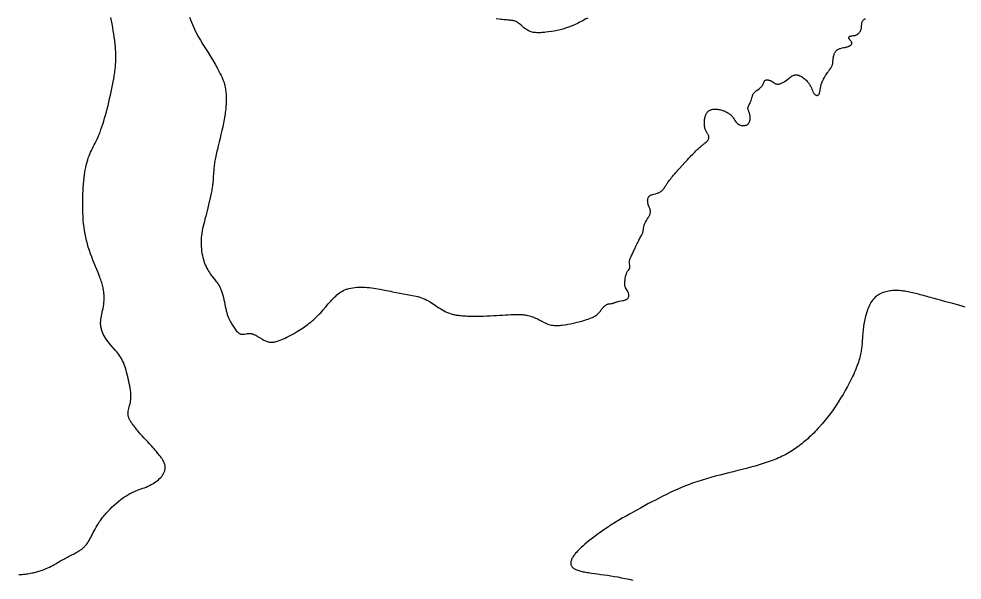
# Model space of a CAD drawing. Header units: millimetres. Extents: x -2727 to 5033, y -935 to 8668.
# Drawn here: x -2727 to 1307, y -935 to 1466 of the extents above; entities that cross this region are included whole.
import ezdxf

# ---------------------------------------------------------------- set-up
doc = ezdxf.new("R2010")
doc.units = ezdxf.units.MM
doc.layers.add('172', color=7, linetype='Continuous')

msp = doc.modelspace()

# ---------------------------------------------------------------- linework, layer by layer
at = {"layer": '172', "elevation": 172}
for points in [[(-2727, -911.2), (-2720.2, -910.8), (-2713.5, -910.3), (-2707, -909.7), (-2700.6, -909), (-2694.5, -908.2), (-2688.5, -907.4), (-2682.6, -906.5), (-2676.9, -905.5), (-2671.3, -904.4), (-2665.9, -903.3), (-2660.6, -902.1), (-2655.5, -900.9), (-2650.5, -899.6), (-2645.6, -898.3), (-2640.9, -896.9), (-2636.2, -895.4), (-2627.3, -892.4), (-2618.9, -889.2), (-2610.8, -885.9), (-2603.1, -882.5), (-2595.8, -879.1), (-2588.8, -875.5), (-2582, -872), (-2575.6, -868.4), (-2569.3, -864.9), (-2563.3, -861.4), (-2557.4, -857.9), (-2551.7, -854.6), (-2546, -851.3), (-2540.5, -848.2), (-2535, -845.2), (-2529.7, -842.3), (-2524.5, -839.5), (-2519.3, -836.8), (-2514.3, -834.2), (-2509.3, -831.6), (-2499.8, -826.7), (-2490.8, -821.9), (-2486.5, -819.6), (-2482.3, -817.3), (-2478.2, -815), (-2474.3, -812.7), (-2470.5, -810.4), (-2466.9, -808.1), (-2463.4, -805.7), (-2460.1, -803.4), (-2456.9, -800.9), (-2453.8, -798.5), (-2451, -796), (-2448.2, -793.4), (-2445.6, -790.8), (-2443.1, -788.1), (-2438.4, -782.7), (-2434.1, -777), (-2430.1, -771.1), (-2426.4, -765), (-2422.8, -758.8), (-2419.3, -752.3), (-2415.8, -745.5), (-2412.3, -738.6), (-2408.7, -731.5), (-2404.9, -724.2), (-2400.9, -716.6), (-2396.6, -708.9), (-2391.9, -700.9), (-2386.9, -692.8), (-2381.5, -684.4), (-2378.5, -680.2), (-2375.5, -675.9), (-2372.3, -671.6), (-2368.9, -667.2), (-2365.4, -662.7), (-2361.8, -658.3), (-2358, -653.8), (-2354, -649.2), (-2349.9, -644.6), (-2345.6, -640.1), (-2336.8, -630.9), (-2327.6, -621.9), (-2318.1, -613), (-2308.4, -604.5), (-2298.6, -596.4), (-2293.7, -592.5), (-2288.9, -588.7), (-2284.1, -585.1), (-2279.3, -581.7), (-2274.5, -578.4), (-2269.9, -575.3), (-2265.3, -572.4), (-2260.8, -569.7), (-2256.4, -567.1), (-2252, -564.8), (-2247.7, -562.6), (-2243.5, -560.5), (-2239.4, -558.6), (-2235.3, -556.8), (-2227.3, -553.5), (-2219.6, -550.5), (-2212, -547.7), (-2197.1, -542.3), (-2189.8, -539.6), (-2182.6, -536.7), (-2175.4, -533.5), (-2168.3, -530.1), (-2161.4, -526.5), (-2154.7, -522.6), (-2148.1, -518.6), (-2141.9, -514.5), (-2135.9, -510.1), (-2130.3, -505.6), (-2125.1, -501), (-2120.4, -496.2), (-2116.1, -491.3), (-2114.2, -488.9), (-2112.3, -486.4), (-2110.6, -483.8), (-2109.1, -481.3), (-2107.7, -478.7), (-2106.4, -476.1), (-2105.2, -473.5), (-2104.2, -470.8), (-2103.3, -468.1), (-2102.6, -465.4), (-2102, -462.7), (-2101.6, -460), (-2101.4, -457.2), (-2101.3, -454.5), (-2101.3, -451.7), (-2101.5, -448.8), (-2101.9, -446), (-2102.4, -443.2), (-2103.1, -440.3), (-2104, -437.4), (-2105, -434.5), (-2106.2, -431.6), (-2107.6, -428.6), (-2109.1, -425.6), (-2110.8, -422.6), (-2112.6, -419.5), (-2114.5, -416.3), (-2116.6, -413.2), (-2118.9, -409.9), (-2121.3, -406.6), (-2123.8, -403.3), (-2126.5, -399.8), (-2129.2, -396.4), (-2132.2, -392.8), (-2135.2, -389.2), (-2138.4, -385.4), (-2141.7, -381.6), (-2145.1, -377.7), (-2148.6, -373.7), (-2152.2, -369.7), (-2159.8, -361.3), (-2167.6, -352.7), (-2175.6, -343.9), (-2191.8, -326.1), (-2199.8, -317.3), (-2207.5, -308.6), (-2215, -300.2), (-2218.5, -296.1), (-2222, -292.1), (-2225.3, -288.2), (-2228.5, -284.3), (-2231.5, -280.6), (-2234.4, -277), (-2237.1, -273.5), (-2239.7, -270), (-2242.1, -266.7), (-2244.4, -263.4), (-2246.6, -260.2), (-2248.6, -257), (-2250.4, -253.9), (-2252.1, -250.9), (-2253.6, -247.9), (-2255, -245), (-2256.2, -242.1), (-2257.3, -239.3), (-2258.2, -236.5), (-2258.9, -233.7), (-2259.5, -230.9), (-2259.9, -228.2), (-2260.2, -225.4), (-2260.3, -222.7), (-2260.2, -220), (-2260, -217.2), (-2259.2, -211.7), (-2258, -206.1), (-2256.6, -200.3), (-2254.9, -194.3), (-2253.2, -188.1), (-2251.6, -181.5), (-2250.1, -174.5), (-2249.5, -170.9), (-2249, -167.1), (-2248.5, -163.3), (-2248.2, -159.3), (-2248, -155.1), (-2247.9, -150.9), (-2248, -146.5), (-2248.1, -142), (-2248.4, -137.4), (-2248.8, -132.8), (-2249.8, -123.2), (-2251.2, -113.5), (-2252.8, -103.6), (-2254.7, -93.6), (-2256.8, -83.7), (-2259, -73.9), (-2261.3, -64.2), (-2263.7, -54.8), (-2266.1, -45.7), (-2268.6, -36.9), (-2271.2, -28.4), (-2273.9, -20.2), (-2276.8, -12.3), (-2279.9, -4.6), (-2283.2, 2.8), (-2286.7, 9.9), (-2290.6, 16.7), (-2294.7, 23.2), (-2299.1, 29.4), (-2303.7, 35.5), (-2308.6, 41.4), (-2313.6, 47.2), (-2323.8, 58.7), (-2334.2, 70.4), (-2339.3, 76.5), (-2344.3, 82.8), (-2349.2, 89.4), (-2353.8, 96.2), (-2358.2, 103.2), (-2362.2, 110.4), (-2365.9, 117.7), (-2369.2, 125.2), (-2372, 132.7), (-2373.1, 136.6), (-2374.2, 140.4), (-2375.1, 144.2), (-2375.9, 148.1), (-2376.5, 151.9), (-2376.9, 155.8), (-2377.2, 159.7), (-2377.3, 163.5), (-2377.2, 167.4), (-2377.1, 171.3), (-2376.3, 179.1), (-2375.2, 186.9), (-2373.8, 194.8), (-2372.1, 202.7), (-2368.6, 218.9), (-2366.8, 227.1), (-2365.3, 235.5), (-2364, 244), (-2363, 252.7), (-2362.4, 261.6), (-2362.2, 270.7), (-2362.3, 275.4), (-2362.4, 280.1), (-2362.7, 284.9), (-2363.1, 289.7), (-2363.6, 294.7), (-2364.3, 299.7), (-2365, 304.8), (-2366, 310), (-2367, 315.3), (-2368.2, 320.7), (-2369.6, 326.2), (-2371.1, 331.8), (-2372.8, 337.5), (-2374.6, 343.3), (-2376.6, 349.3), (-2378.7, 355.3), (-2380.9, 361.4), (-2383.3, 367.6), (-2388.3, 380.3), (-2393.6, 393.3), (-2399.1, 406.6), (-2404.7, 420), (-2410.2, 433.7), (-2415.6, 447.5), (-2420.8, 461.3), (-2425.6, 475.2), (-2430, 489.1), (-2434, 503.1), (-2437.6, 517.2), (-2440.8, 531.3), (-2443.7, 545.6), (-2446.1, 560.1), (-2448.2, 574.8), (-2450, 589.8), (-2451.4, 605), (-2452.5, 620.5), (-2453.3, 636.4), (-2453.8, 652.5), (-2454, 668.7), (-2454, 684.9), (-2453.7, 701), (-2453.1, 716.9), (-2452.4, 732.5), (-2451.9, 740.1), (-2451.4, 747.6), (-2450.9, 755), (-2450.3, 762.2), (-2449.7, 769.2), (-2449, 776.1), (-2448.3, 782.8), (-2447.5, 789.2), (-2446.7, 795.5), (-2445.9, 801.6), (-2445.1, 807.5), (-2444.2, 813.2), (-2443.2, 818.7), (-2442.2, 824.2), (-2441.2, 829.4), (-2440.1, 834.5), (-2439, 839.5), (-2437.8, 844.3), (-2435.4, 853.7), (-2432.7, 862.6), (-2429.9, 871.2), (-2426.8, 879.4), (-2423.5, 887.4), (-2420.1, 895.2), (-2416.4, 902.9), (-2412.6, 910.6), (-2408.7, 918.4), (-2404.7, 926.3), (-2400.6, 934.5), (-2396.4, 942.9), (-2392.3, 951.7), (-2388.1, 961), (-2386, 965.8), (-2384, 970.8), (-2381.9, 975.9), (-2379.9, 981.2), (-2377.9, 986.6), (-2375.9, 992.2), (-2371.9, 1003.7), (-2368, 1015.6), (-2364.1, 1028.1), (-2360.3, 1040.9), (-2356.5, 1054.1), (-2352.8, 1067.7), (-2349.2, 1081.5), (-2345.6, 1095.6), (-2342.1, 1109.9), (-2338.7, 1124.4), (-2335.4, 1138.9), (-2332.2, 1153.4), (-2329.2, 1167.8), (-2326.3, 1182), (-2323.7, 1195.9), (-2321.3, 1209.6), (-2320.1, 1216.2), (-2319.1, 1222.7), (-2318.1, 1229.1), (-2317.2, 1235.4), (-2316.3, 1241.5), (-2315.5, 1247.5), (-2314.8, 1253.4), (-2314.2, 1259.1), (-2313.2, 1270.3), (-2312.4, 1281.2), (-2312, 1292), (-2311.8, 1302.7), (-2312, 1313.5), (-2312.4, 1324.6), (-2313.1, 1336), (-2313.6, 1341.8), (-2314.2, 1347.8), (-2314.8, 1354), (-2315.5, 1360.3), (-2316.3, 1366.8), (-2317.1, 1373.4), (-2319, 1387), (-2321, 1400.9), (-2323.3, 1415.1), (-2325.7, 1429.4), (-2328.3, 1443.8), (-2331, 1457.9), (-2333.7, 1471.9)], [(-1996.8, 1472.8), (-1993, 1462), (-1989.1, 1451.5), (-1984.9, 1441.1), (-1980.6, 1430.9), (-1976, 1421), (-1971.1, 1411.2), (-1966.1, 1401.7), (-1961, 1392.3), (-1955.7, 1383.1), (-1950.4, 1374.1), (-1939.5, 1356.4), (-1928.6, 1339.1), (-1918, 1322), (-1907.6, 1305.2), (-1897.6, 1288.6), (-1887.9, 1272.1), (-1878.5, 1255.8), (-1869.6, 1239.5), (-1865.4, 1231.2), (-1861.3, 1222.8), (-1857.5, 1214.3), (-1854, 1205.5), (-1850.8, 1196.4), (-1849.3, 1191.7), (-1847.9, 1186.9), (-1846.6, 1182.1), (-1845.4, 1177.1), (-1844.4, 1172), (-1843.4, 1166.8), (-1842.5, 1161.4), (-1841.8, 1156), (-1841.2, 1150.3), (-1840.7, 1144.6), (-1840.4, 1138.7), (-1840.1, 1132.7), (-1840, 1126.6), (-1840, 1120.3), (-1840.1, 1113.9), (-1840.3, 1107.4), (-1840.7, 1100.7), (-1841.1, 1094), (-1841.7, 1087.1), (-1842.4, 1080.1), (-1843.1, 1073), (-1844, 1065.8), (-1845, 1058.5), (-1846.1, 1051), (-1847.4, 1043.5), (-1848.7, 1035.8), (-1850.1, 1028.1), (-1851.6, 1020.2), (-1855, 1004.2), (-1858.6, 988), (-1862.5, 971.6), (-1866.5, 955.3), (-1870.5, 939), (-1874.4, 923.1), (-1878.1, 907.5), (-1879.9, 899.9), (-1881.6, 892.4), (-1883.2, 885.1), (-1884.7, 878), (-1886.1, 871), (-1887.4, 864.3), (-1888.6, 857.8), (-1889.6, 851.5), (-1890.5, 845.5), (-1891.3, 839.6), (-1892, 833.8), (-1892.6, 828.2), (-1893.6, 817.4), (-1894.4, 806.9), (-1895.8, 786.5), (-1896.5, 776.3), (-1897.5, 765.9), (-1898, 760.6), (-1898.7, 755.1), (-1899.4, 749.6), (-1900.2, 743.9), (-1901.2, 738.1), (-1902.2, 732.2), (-1904.4, 720.1), (-1906.9, 707.7), (-1909.6, 695.1), (-1915.6, 669.8), (-1918.7, 657.2), (-1921.8, 644.9), (-1924.9, 632.8), (-1927.9, 621.2), (-1930.9, 610), (-1933.6, 599.1), (-1936.3, 588.6), (-1938.7, 578.4), (-1940.9, 568.5), (-1942.9, 558.7), (-1944.5, 549), (-1945.9, 539.4), (-1946.9, 529.9), (-1947.6, 520.3), (-1947.8, 510.7), (-1947.7, 501.1), (-1947.2, 491.5), (-1946.4, 482), (-1945.3, 472.5), (-1943.8, 463.3), (-1942.1, 454.2), (-1940.1, 445.4), (-1937.8, 436.8), (-1935.2, 428.6), (-1932.4, 420.8), (-1929.5, 413.3), (-1926.3, 406.1), (-1922.9, 399.3), (-1919.4, 392.8), (-1915.8, 386.6), (-1912, 380.6), (-1908.1, 374.9), (-1904.2, 369.4), (-1900.2, 364.1), (-1892.1, 354), (-1884.1, 344), (-1880.1, 338.9), (-1876.3, 333.6), (-1872.6, 327.9), (-1869.1, 321.9), (-1867.4, 318.7), (-1865.7, 315.4), (-1864.1, 311.9), (-1862.6, 308.3), (-1861.1, 304.6), (-1859.7, 300.6), (-1858.3, 296.5), (-1857, 292.2), (-1854.6, 283.4), (-1852.3, 274.1), (-1850.2, 264.5), (-1848.1, 254.8), (-1844.1, 235.6), (-1842.1, 226.3), (-1840, 217.4), (-1838.9, 213.1), (-1837.8, 209), (-1836.6, 205), (-1835.4, 201.2), (-1834.2, 197.5), (-1832.9, 194), (-1830.3, 187.3), (-1827.6, 181.1), (-1824.8, 175.3), (-1822, 169.9), (-1819.1, 164.8), (-1816.2, 159.9), (-1813.2, 155.3), (-1807.3, 146.3), (-1804.4, 142), (-1801.5, 137.9), (-1798.5, 134), (-1795.5, 130.4), (-1792.5, 127.1), (-1789.4, 124.1), (-1786.2, 121.6), (-1782.9, 119.6), (-1781.3, 118.8), (-1779.6, 118.1), (-1777.9, 117.5), (-1776.1, 117.1), (-1772.6, 116.7), (-1768.9, 116.7), (-1765.2, 117.1), (-1761.3, 117.6), (-1753.6, 119.1), (-1749.6, 119.8), (-1745.7, 120.3), (-1741.7, 120.5), (-1737.8, 120.4), (-1733.8, 119.9), (-1729.9, 119), (-1725.9, 117.8), (-1722, 116.2), (-1718, 114.4), (-1714, 112.3), (-1709.9, 110.1), (-1705.8, 107.6), (-1697.3, 102.3), (-1688.5, 96.9), (-1683.9, 94.2), (-1679.3, 91.6), (-1674.4, 89.3), (-1669.4, 87.2), (-1664.3, 85.4), (-1658.9, 84), (-1656.2, 83.5), (-1653.4, 83.1), (-1650.6, 82.8), (-1647.7, 82.7), (-1644.7, 82.7), (-1641.7, 82.9), (-1638.6, 83.2), (-1635.5, 83.6), (-1629.1, 84.8), (-1622.6, 86.5), (-1615.9, 88.6), (-1609.1, 91.1), (-1602.2, 93.9), (-1595.3, 96.9), (-1588.2, 100.2), (-1581.2, 103.6), (-1567.1, 110.7), (-1553, 118.3), (-1539, 126.4), (-1525.1, 134.9), (-1518.3, 139.3), (-1511.5, 143.9), (-1504.8, 148.5), (-1498.1, 153.4), (-1491.5, 158.3), (-1485, 163.4), (-1478.5, 168.6), (-1472.2, 173.9), (-1465.9, 179.4), (-1459.7, 185), (-1453.7, 190.7), (-1447.7, 196.6), (-1441.9, 202.6), (-1436.1, 208.7), (-1424.9, 221.2), (-1414.1, 233.8), (-1403.5, 246.3), (-1398.2, 252.3), (-1393, 258.3), (-1387.8, 264), (-1382.5, 269.6), (-1377.3, 274.9), (-1372, 280), (-1366.6, 284.9), (-1361, 289.4), (-1355.3, 293.7), (-1349.3, 297.6), (-1343.1, 301.3), (-1336.6, 304.6), (-1329.8, 307.5), (-1326.2, 308.9), (-1322.6, 310.1), (-1315.1, 312.3), (-1307.2, 314.1), (-1299.1, 315.6), (-1290.7, 316.8), (-1282, 317.6), (-1273.2, 318.2), (-1264.2, 318.4), (-1255.1, 318.3), (-1245.9, 318), (-1236.7, 317.3), (-1227.4, 316.4), (-1218.2, 315.3), (-1208.9, 314.1), (-1199.7, 312.6), (-1181.4, 309.3), (-1163.6, 305.8), (-1154.8, 304), (-1146.3, 302.2), (-1137.9, 300.5), (-1129.6, 298.8), (-1113.6, 295.5), (-1097.9, 292.5), (-1082.4, 289.5), (-1066.9, 286.8), (-1051.4, 284.1), (-1035.8, 281.2), (-1028.1, 279.5), (-1020.3, 277.6), (-1012.5, 275.4), (-1004.8, 272.9), (-997.1, 270.1), (-989.5, 266.8), (-981.9, 263.1), (-974.4, 258.9), (-967, 254.4), (-959.6, 249.6), (-944.9, 239.7), (-930.2, 229.7), (-922.9, 224.9), (-915.6, 220.5), (-908.3, 216.4), (-901, 212.7), (-893.5, 209.4), (-885.8, 206.5), (-877.9, 203.9), (-869.6, 201.7), (-865.2, 200.7), (-860.8, 199.8), (-856.3, 199), (-851.6, 198.2), (-846.7, 197.6), (-841.7, 197), (-836.6, 196.4), (-831.2, 195.9), (-825.7, 195.5), (-820, 195.2), (-814, 194.9), (-807.9, 194.6), (-801.6, 194.4), (-795.2, 194.3), (-788.6, 194.2), (-781.9, 194.1), (-768.2, 194.2), (-754.2, 194.4), (-739.9, 194.7), (-725.7, 195.1), (-711.5, 195.7), (-697.5, 196.3), (-683.8, 197.1), (-670.6, 197.8), (-657.9, 198.6), (-645.6, 199.4), (-633.8, 200.1), (-622.5, 200.7), (-611.7, 201.1), (-606.4, 201.3), (-601.3, 201.4), (-596.4, 201.5), (-591.5, 201.4), (-586.7, 201.4), (-582.1, 201.2), (-577.6, 201), (-573.2, 200.7), (-569, 200.3), (-564.9, 199.8), (-560.9, 199.3), (-557, 198.6), (-549.5, 197.1), (-542.4, 195.4), (-535.7, 193.3), (-529.3, 191.1), (-523.2, 188.7), (-517.3, 186.1), (-511.7, 183.5), (-506.2, 180.8), (-500.9, 178), (-490.5, 172.5), (-480.4, 167.2), (-475.4, 164.8), (-470.3, 162.5), (-465.2, 160.4), (-460, 158.6), (-454.7, 157), (-449.3, 155.8), (-443.8, 154.9), (-438.1, 154.3), (-432.4, 154), (-426.5, 153.9), (-420.6, 154.1), (-414.7, 154.5), (-408.7, 155), (-402.8, 155.7), (-391, 157.4), (-379.5, 159.3), (-368.1, 161.5), (-356.6, 163.9), (-350.8, 165.2), (-344.8, 166.7), (-338.7, 168.2), (-332.4, 169.7), (-325.9, 171.4), (-319.3, 173.2), (-305.7, 177.1), (-299, 179.2), (-292.3, 181.4), (-285.9, 183.8), (-279.7, 186.2), (-273.8, 188.8), (-268.4, 191.5), (-265.8, 192.9), (-263.4, 194.3), (-258.9, 197.3), (-254.9, 200.3), (-251.3, 203.4), (-248, 206.6), (-245.1, 209.8), (-242.4, 212.9), (-239.9, 216), (-237.5, 219.1), (-235.3, 222.1), (-233.1, 224.9), (-230.9, 227.6), (-228.7, 230.1), (-226.6, 232.5), (-224.4, 234.7), (-222.2, 236.7), (-220.1, 238.6), (-218, 240.3), (-215.9, 241.8), (-213.8, 243), (-211.8, 244.1), (-209.8, 245), (-207.8, 245.7), (-205.8, 246.2), (-201.9, 246.9), (-197.8, 247.4), (-193.6, 248), (-191.4, 248.4), (-189.1, 248.9), (-186.8, 249.5), (-184.3, 250.3), (-181.7, 251.1), (-179.1, 252), (-176.2, 252.9), (-173.3, 253.8), (-170.1, 254.8), (-166.8, 255.7), (-163.4, 256.6), (-159.7, 257.5), (-151.9, 259), (-144, 260.7), (-140.1, 261.5), (-136.3, 262.5), (-132.8, 263.7), (-129.6, 265), (-126.7, 266.5), (-124.2, 268.2), (-123.1, 269.2), (-122.2, 270.2), (-120.6, 272.4), (-119.4, 274.8), (-118.6, 277.3), (-118.2, 280), (-118, 282.7), (-118.2, 285.4), (-118.6, 288.1), (-119.2, 290.8), (-120, 293.4), (-121, 295.9), (-122.1, 298.3), (-124.5, 302.7), (-127.1, 306.9), (-129.6, 311), (-131.8, 315.1), (-132.8, 317.2), (-133.5, 319.4), (-134.2, 321.6), (-134.7, 324), (-135.1, 326.4), (-135.3, 329), (-135.4, 331.7), (-135.4, 334.6), (-135.3, 337.6), (-135.1, 340.9), (-134.8, 344.4), (-134.4, 348.1), (-133.9, 351.9), (-133.3, 355.8), (-131.8, 363.8), (-130.8, 367.6), (-129.8, 371.3), (-128.7, 374.9), (-127.5, 378.1), (-126.2, 381.1), (-124.9, 383.7), (-123.4, 385.9), (-121.9, 388), (-120.5, 389.8), (-119.1, 391.4), (-116.5, 394.6), (-115.5, 396.2), (-114.6, 397.9), (-114, 399.8), (-113.7, 401.9), (-113.6, 404.2), (-113.6, 406.6), (-113.9, 409.2), (-114.2, 411.9), (-114.9, 417.6), (-115.4, 423.4), (-115.4, 426.2), (-115.2, 429), (-114.8, 431.7), (-114.2, 434.4), (-113.4, 437.1), (-112.4, 440), (-111.1, 442.9), (-109.7, 446.1), (-108.1, 449.5), (-106.4, 453.2), (-104.5, 457.1), (-102.4, 461.5), (-100.1, 466.3), (-97.8, 471.4), (-95.3, 476.7), (-92.8, 482.2), (-87.6, 493.4), (-82.4, 504.4), (-79.8, 509.6), (-77.3, 514.6), (-74.9, 519.2), (-72.6, 523.5), (-70.4, 527.6), (-68.3, 531.4), (-66.3, 535), (-64.5, 538.5), (-62.9, 541.8), (-61.3, 545.1), (-60, 548.2), (-58.9, 551.4), (-57.9, 554.6), (-57.1, 557.9), (-55.8, 564.4), (-54.8, 570.9), (-53.6, 577.5), (-52.8, 580.7), (-51.9, 583.9), (-50.8, 587.1), (-49.6, 590.3), (-48.1, 593.4), (-46.5, 596.5), (-43, 602.6), (-39.4, 608.4), (-35.7, 614.2), (-32.4, 619.7), (-31, 622.4), (-29.6, 625.1), (-28.5, 627.8), (-27.5, 630.5), (-26.7, 633.2), (-26.2, 636), (-25.9, 638.8), (-25.9, 641.7), (-26.1, 644.7), (-26.7, 647.8), (-27.5, 650.9), (-28.5, 654.2), (-30.9, 660.8), (-33.5, 667.6), (-34.7, 671.1), (-35.7, 674.5), (-36.6, 678), (-37.2, 681.4), (-37.5, 684.8), (-37.6, 688.2), (-37.4, 691.4), (-36.9, 694.6), (-36.2, 697.5), (-35.2, 700.3), (-33.9, 703), (-32.3, 705.3), (-30.4, 707.5), (-28.2, 709.3), (-25.7, 710.9), (-23, 712.3), (-20.1, 713.4), (-17.1, 714.4), (-10.6, 716.1), (-3.8, 717.8), (2.8, 719.6), (6, 720.7), (9.1, 722), (12.2, 723.3), (15, 724.8), (17.8, 726.4), (20.4, 728.1), (22.8, 729.9), (25.1, 731.8), (27.2, 733.9), (29, 736), (30.7, 738.3), (32.3, 740.7), (34.1, 743.5), (35, 745.1), (36, 746.8), (37.1, 748.6), (38.3, 750.6), (39.7, 752.7), (41.2, 755), (42.9, 757.6), (44.8, 760.3), (46.9, 763.3), (49.3, 766.5), (51.8, 770), (54.7, 773.7), (57.8, 777.8), (61.3, 782.1), (65, 786.8), (69.1, 791.7), (73.5, 796.9), (78.2, 802.4), (83, 808.1), (88.1, 814), (93.4, 820), (98.8, 826.1), (109.9, 838.5), (121.3, 851), (132.6, 863.3), (138.2, 869.3), (143.7, 875.1), (149.1, 880.7), (154.3, 886.1), (159.4, 891.3), (164.2, 896.1), (168.8, 900.7), (173.2, 904.9), (177.2, 908.8), (181.1, 912.4), (184.6, 915.6), (188, 918.6), (191.1, 921.3), (194, 923.8), (196.7, 926.1), (199.3, 928.1), (201.6, 930), (203.8, 931.7), (205.8, 933.3), (207.6, 934.7), (209.3, 936), (210.9, 937.2), (213.7, 939.4), (216, 941.5), (218, 943.6), (219.8, 945.8), (221.2, 948.1), (222.4, 950.4), (223.3, 952.8), (223.9, 955.3), (224.2, 957.7), (224.3, 960.2), (224.1, 962.7), (223.6, 965.1), (222.8, 967.5), (221.8, 969.8), (220.5, 972.1), (219, 974.4), (215.8, 979.2), (214.1, 981.8), (212.4, 984.6), (210.9, 987.6), (209.4, 990.8), (208.2, 994.4), (207.1, 998.2), (206.3, 1002.4), (205.7, 1006.8), (205.4, 1011.3), (205.2, 1016), (205.2, 1020.8), (205.4, 1025.5), (205.7, 1030.2), (206.2, 1034.7), (206.9, 1039.1), (207.6, 1043.2), (208.5, 1047.1), (209.5, 1050.7), (210.6, 1054), (211.9, 1057.1), (213.3, 1060), (214.9, 1062.7), (216.7, 1065.1), (218.6, 1067.4), (220.7, 1069.4), (223, 1071.3), (225.5, 1073.1), (228.2, 1074.6), (231.1, 1076), (234.1, 1077.2), (237.4, 1078.1), (240.9, 1078.9), (244.5, 1079.4), (248.3, 1079.7), (252.3, 1079.8), (256.5, 1079.6), (260.9, 1079.1), (265.4, 1078.4), (270, 1077.5), (274.6, 1076.4), (279.3, 1075.1), (283.9, 1073.6), (288.4, 1071.9), (292.8, 1070.2), (297, 1068.3), (301, 1066.4), (304.7, 1064.3), (308.2, 1062.2), (311.4, 1060.1), (314.4, 1057.8), (317.1, 1055.5), (319.7, 1053.1), (322.1, 1050.7), (324.3, 1048.2), (326.4, 1045.5), (328.4, 1042.9), (332, 1037.3), (335.5, 1031.5), (339.2, 1025.9), (341.3, 1023.3), (343.6, 1020.7), (346, 1018.4), (348.8, 1016.2), (351.9, 1014.3), (355.3, 1012.6), (359, 1011.3), (362.9, 1010.2), (366.9, 1009.5), (371, 1009.2), (375, 1009.2), (378.9, 1009.7), (382.7, 1010.7), (384.5, 1011.3), (386.2, 1012.1), (387.8, 1012.9), (389.3, 1014), (390.8, 1015.1), (392.1, 1016.4), (393.3, 1017.8), (394.5, 1019.2), (396.4, 1022.5), (398, 1026.1), (399.3, 1029.9), (400.2, 1033.9), (400.7, 1038), (401, 1042.1), (400.9, 1046.2), (400.6, 1050.2), (399.9, 1054.1), (399.1, 1057.7), (398, 1061.2), (396.9, 1064.5), (395.7, 1067.6), (394.5, 1070.7), (393.5, 1073.6), (392.6, 1076.4), (391.9, 1079.2), (391.6, 1081.8), (391.5, 1084.4), (391.9, 1087), (392.5, 1089.5), (393.5, 1092.1), (394.6, 1094.6), (397.3, 1099.6), (400.2, 1104.8), (402.9, 1110.2), (404.1, 1113.1), (405.1, 1115.9), (406.9, 1121.7), (408.4, 1127.4), (409.8, 1132.8), (410.5, 1135.4), (411.3, 1137.7), (412.1, 1139.9), (412.9, 1142), (413.8, 1143.9), (414.9, 1145.7), (416.1, 1147.4), (417.4, 1149.1), (418.9, 1150.8), (420.6, 1152.5), (422.5, 1154.2), (424.7, 1156), (427.1, 1157.8), (429.7, 1159.8), (435.4, 1164), (441.2, 1168.4), (444, 1170.8), (446.7, 1173.2), (449.1, 1175.6), (451.3, 1178.1), (453.2, 1180.6), (454.7, 1183.1), (456, 1185.7), (457.1, 1188.2), (458.9, 1192.9), (459.7, 1195.1), (460.6, 1197.1), (461.6, 1198.9), (462.8, 1200.5), (464.2, 1201.9), (465.9, 1202.9), (467.9, 1203.7), (470, 1204.3), (472.3, 1204.6), (474.8, 1204.6), (477.3, 1204.5), (479.9, 1204.1), (482.5, 1203.5), (485.1, 1202.7), (487.6, 1201.7), (490, 1200.5), (494.5, 1197.8), (498.8, 1194.9), (503.1, 1191.9), (505.2, 1190.6), (507.4, 1189.4), (509.7, 1188.4), (512.1, 1187.6), (514.6, 1187), (517.1, 1186.7), (519.8, 1186.6), (522.5, 1186.8), (525.4, 1187.2), (528.3, 1187.9), (531.4, 1188.8), (534.5, 1190), (537.7, 1191.5), (541, 1193.3), (544.4, 1195.3), (547.9, 1197.5), (554.9, 1202.5), (561.9, 1207.7), (568.7, 1212.8), (572, 1215.2), (575.2, 1217.5), (578.3, 1219.6), (581.2, 1221.4), (584.2, 1223), (587.1, 1224.3), (590, 1225.3), (592.9, 1226.1), (595.9, 1226.4), (599, 1226.5), (602.2, 1226.1), (605.5, 1225.3), (609.1, 1224.2), (612.7, 1222.6), (616.5, 1220.7), (620.3, 1218.5), (624.1, 1216), (627.9, 1213.3), (631.6, 1210.5), (635.2, 1207.5), (638.6, 1204.4), (641.9, 1201.3), (644.9, 1198.2), (647.6, 1195.1), (650.1, 1192), (652.4, 1189), (654.5, 1185.9), (656.4, 1182.9), (658.1, 1179.9), (659.7, 1176.9), (662.6, 1171), (665, 1165.1), (667.3, 1159.4), (669.5, 1154.1), (670.7, 1151.6), (671.9, 1149.3), (673.2, 1147.1), (674.7, 1145.2), (676.2, 1143.4), (677.9, 1141.9), (679.7, 1140.6), (681.6, 1139.6), (683.5, 1138.8), (685.4, 1138.3), (687.2, 1138.1), (689, 1138.2), (690.7, 1138.6), (692.3, 1139.3), (693.7, 1140.4), (694.8, 1141.8), (695.8, 1143.5), (696.7, 1145.5), (697.4, 1147.8), (698, 1150.4), (698.6, 1153.1), (699.1, 1156.1), (699.6, 1159.3), (700.1, 1162.6), (700.7, 1166), (701.4, 1169.5), (703.1, 1176.9), (705.2, 1184.5), (707.8, 1192.3), (710.8, 1200.1), (712.5, 1204), (714.4, 1207.8), (718.4, 1215.4), (722.7, 1222.8), (727.3, 1229.8), (731.9, 1236.3), (734.1, 1239.4), (736.3, 1242.3), (738.5, 1245.1), (740.5, 1247.7), (744.4, 1252.8), (746.1, 1255.3), (747.7, 1257.8), (749.2, 1260.4), (750.5, 1263.1), (751.7, 1265.9), (752.6, 1268.9), (753.4, 1272), (754, 1275.4), (754.5, 1278.9), (754.9, 1282.6), (755.5, 1290.1), (756.4, 1297.8), (756.9, 1301.5), (757.6, 1305.2), (758.5, 1308.8), (759.5, 1312.3), (760.8, 1315.6), (762.2, 1318.8), (763.9, 1321.8), (765.7, 1324.7), (767.8, 1327.3), (770, 1329.7), (772.5, 1331.9), (775.1, 1333.9), (778, 1335.6), (781, 1337.1), (784.2, 1338.3), (787.4, 1339.4), (794.3, 1341.1), (801.2, 1342.5), (807.9, 1343.8), (811.2, 1344.5), (814.3, 1345.4), (817.3, 1346.2), (820, 1347.2), (822.7, 1348.2), (825.1, 1349.3), (827.3, 1350.4), (829.2, 1351.6), (831, 1352.9), (832.4, 1354.2), (833.6, 1355.5), (834.5, 1356.8), (835.1, 1358.2), (835.5, 1359.6), (835.6, 1361.1), (835.5, 1362.5), (835.2, 1364), (834.7, 1365.5), (834, 1367), (833.1, 1368.5), (831, 1371.5), (828.6, 1374.5), (826.2, 1377.5), (825.1, 1378.9), (824.1, 1380.3), (823.3, 1381.6), (822.7, 1382.9), (822.3, 1384.2), (822.3, 1385.4), (822.6, 1386.5), (823.1, 1387.5), (823.9, 1388.5), (825, 1389.4), (826.3, 1390.2), (827.7, 1391), (829.4, 1391.6), (831.1, 1392.2), (834.9, 1393), (838.8, 1393.5), (843, 1394), (847.3, 1394.6), (849.4, 1395.1), (851.7, 1395.8), (853.9, 1396.6), (856.2, 1397.7), (858.4, 1399.1), (860.7, 1400.7), (862.9, 1402.5), (865.1, 1404.6), (867.2, 1406.8), (869.1, 1409.2), (870.9, 1411.7), (872.5, 1414.3), (873.9, 1417), (875.1, 1419.8), (875.9, 1422.6), (876.6, 1425.3), (877, 1428.1), (877.3, 1430.9), (877.6, 1436.4), (877.8, 1441.6), (878, 1444.2), (878.3, 1446.6), (878.8, 1449), (879.5, 1451.2), (880.3, 1453.4), (881.4, 1455.5), (882.6, 1457.4), (884, 1459.2), (885.6, 1460.9), (887.4, 1462.5), (889.4, 1463.9), (891.5, 1465.2), (893.8, 1466.3)], [(-293.8, 1469.3), (-301.4, 1465.2), (-308.6, 1461.3), (-315.5, 1457.6), (-322.1, 1454.1), (-328.6, 1450.8), (-334.8, 1447.7), (-341, 1444.8), (-347, 1442), (-353, 1439.3), (-364.8, 1434.2), (-376.6, 1429.6), (-388.3, 1425.4), (-400.2, 1421.7), (-412.3, 1418.5), (-424.6, 1415.7), (-437, 1413.3), (-449.4, 1411.3), (-461.7, 1409.6), (-473.7, 1408.2), (-479.5, 1407.6), (-485.3, 1407.1), (-490.9, 1406.6), (-496.4, 1406.3), (-501.8, 1406.1), (-507.1, 1406.1), (-512.2, 1406.3), (-517.2, 1406.6), (-522.1, 1407.2), (-526.8, 1408), (-531.4, 1409), (-535.9, 1410.3), (-540.2, 1411.8), (-544.3, 1413.6), (-548.3, 1415.5), (-552.2, 1417.7), (-556, 1419.9), (-559.6, 1422.3), (-563.2, 1424.9), (-566.6, 1427.5), (-573, 1432.9), (-579.2, 1438.5), (-585.2, 1443.8), (-588.1, 1446.3), (-591.1, 1448.6), (-594.1, 1450.7), (-597.2, 1452.6), (-600.4, 1454.3), (-603.6, 1455.6), (-606.9, 1456.7), (-610.4, 1457.6), (-614.1, 1458.3), (-618, 1458.8), (-622.1, 1459.3), (-626.5, 1459.7), (-631.2, 1460), (-636.1, 1460.4), (-641.5, 1460.8), (-647.1, 1461.3), (-653.1, 1461.9), (-659.4, 1462.6), (-665.9, 1463.3), (-672.5, 1464.1), (-685.9, 1465.9)], [(1321.1, 233), (1303.2, 237.8), (1267.4, 247.5), (1249.6, 252.4), (1232, 257.2), (1214.7, 261.9), (1197.8, 266.6), (1189.5, 268.9), (1181.3, 271.1), (1173.3, 273.3), (1165.5, 275.5), (1157.8, 277.7), (1150.2, 279.8), (1142.9, 281.8), (1135.6, 283.8), (1128.5, 285.7), (1121.5, 287.6), (1114.7, 289.4), (1107.9, 291.1), (1101.3, 292.7), (1094.7, 294.2), (1088.3, 295.7), (1081.9, 297), (1075.6, 298.3), (1069.4, 299.4), (1063.2, 300.4), (1057.1, 301.3), (1051, 302), (1045, 302.6), (1039, 303.1), (1033, 303.5), (1027, 303.7), (1021.1, 303.7), (1015.2, 303.6), (1009.3, 303.2), (1003.5, 302.8), (997.7, 302.1), (992, 301.2), (986.4, 300.1), (980.8, 298.8), (975.4, 297.2), (970, 295.4), (964.8, 293.4), (959.7, 291.1), (954.7, 288.5), (949.8, 285.7), (945.1, 282.6), (940.6, 279.2), (936.2, 275.5), (932, 271.5), (928, 267.1), (924.2, 262.5), (920.6, 257.5), (917.2, 252.2), (914, 246.6), (910.9, 240.7), (908.1, 234.6), (905.4, 228.3), (902.9, 221.9), (900.6, 215.2), (898.4, 208.4), (896.4, 201.5), (894.6, 194.6), (892.8, 187.5), (891.2, 180.4), (888.5, 166.3), (887.3, 159.2), (886.2, 152.2), (885.2, 145.3), (884.4, 138.6), (883.6, 131.9), (882.9, 125.4), (882.3, 119.1), (881.8, 112.9), (880.9, 100.9), (880.1, 89.2), (879.2, 77.8), (878.2, 66.3), (876.9, 54.8), (876, 49), (875.1, 43), (874, 37), (872.8, 30.8), (871.4, 24.6), (869.8, 18.1), (868, 11.5), (866, 4.7), (863.8, -2.4), (861.3, -9.6), (858.7, -17), (855.8, -24.5), (852.7, -32.3), (849.5, -40.1), (846, -48.1), (842.4, -56.2), (838.6, -64.4), (834.6, -72.7), (830.5, -81.1), (826.3, -89.5), (821.9, -98), (817.3, -106.5), (807.9, -123.5), (798.1, -140.5), (787.9, -157.3), (777.4, -173.9), (766.6, -190.1), (755.5, -206.1), (744.2, -221.6), (732.7, -236.8), (721, -251.5), (709.1, -265.9), (697.1, -279.7), (691, -286.5), (684.8, -293.1), (678.7, -299.6), (672.5, -305.9), (666.3, -312.1), (660, -318.2), (653.7, -324.2), (647.4, -330), (641.1, -335.7), (634.7, -341.2), (628.2, -346.6), (621.7, -351.9), (615.2, -357), (608.5, -362), (601.8, -366.9), (595.1, -371.6), (588.2, -376.3), (581.3, -380.8), (574.3, -385.1), (567.2, -389.4), (560, -393.5), (552.8, -397.5), (545.4, -401.4), (537.9, -405.1), (530.3, -408.8), (522.5, -412.3), (514.7, -415.7), (506.7, -419), (498.7, -422.1), (490.5, -425.2), (482.2, -428.2), (473.8, -431.1), (456.8, -436.7), (439.3, -442.1), (421.6, -447.2), (403.5, -452.1), (385.1, -456.9), (366.5, -461.7), (347.7, -466.4), (328.6, -471.2), (309.4, -476), (270.8, -485.9), (251.6, -491), (232.5, -496.2), (213.6, -501.6), (194.9, -507.2), (176.6, -513), (158.6, -519), (149.8, -522.2), (141.1, -525.3), (124.1, -531.9), (107.4, -538.7), (91, -545.7), (74.8, -553), (58.9, -560.5), (43, -568.1), (27.2, -576), (11.4, -584.1), (-4.4, -592.3), (-20.4, -600.7), (-36.5, -609.2), (-68.6, -626.5), (-84.5, -635.2), (-100.1, -643.8), (-115.4, -652.4), (-130.2, -660.8), (-137.4, -665), (-144.5, -669.1), (-151.4, -673.1), (-158.1, -677.1), (-164.7, -681), (-171, -684.9), (-177.2, -688.7), (-183.2, -692.4), (-189, -696.1), (-194.6, -699.7), (-200.1, -703.2), (-205.5, -706.7), (-215.8, -713.6), (-225.7, -720.4), (-235.2, -727.1), (-244.4, -733.7), (-253.4, -740.3), (-262.2, -747), (-279.8, -760.5), (-288.6, -767.5), (-297.2, -774.4), (-305.7, -781.4), (-313.9, -788.5), (-321.7, -795.5), (-329.2, -802.5), (-336.1, -809.5), (-339.4, -813), (-342.5, -816.4), (-345.5, -819.9), (-348.3, -823.3), (-351, -826.6), (-353.4, -830), (-355.7, -833.3), (-357.8, -836.6), (-359.6, -839.9), (-361.3, -843.1), (-362.7, -846.2), (-364, -849.3), (-365, -852.3), (-365.7, -855.3), (-366.2, -858.2), (-366.5, -861.1), (-366.5, -863.8), (-366.3, -866.5), (-365.7, -869.1), (-364.9, -871.6), (-363.9, -874.1), (-362.5, -876.4), (-360.8, -878.6), (-358.8, -880.7), (-356.5, -882.8), (-354, -884.7), (-351, -886.5), (-347.8, -888.2), (-344.4, -889.8), (-340.6, -891.3), (-336.6, -892.7), (-332.3, -894.1), (-327.8, -895.4), (-323, -896.6), (-318.1, -897.8), (-312.9, -898.9), (-307.5, -899.9), (-301.9, -901), (-296.2, -902), (-290.2, -902.9), (-284.2, -903.9), (-277.9, -904.8), (-265.1, -906.6), (-251.8, -908.4), (-238.1, -910.3), (-224, -912.2), (-209.6, -914.3), (-194.9, -916.5), (-179.8, -918.9), (-164.5, -921.6), (-149, -924.5), (-133.2, -927.6), (-117.2, -931.2), (-101, -935)]]:
    msp.add_lwpolyline(points, dxfattribs=at)

doc.saveas('drawing.dxf')
